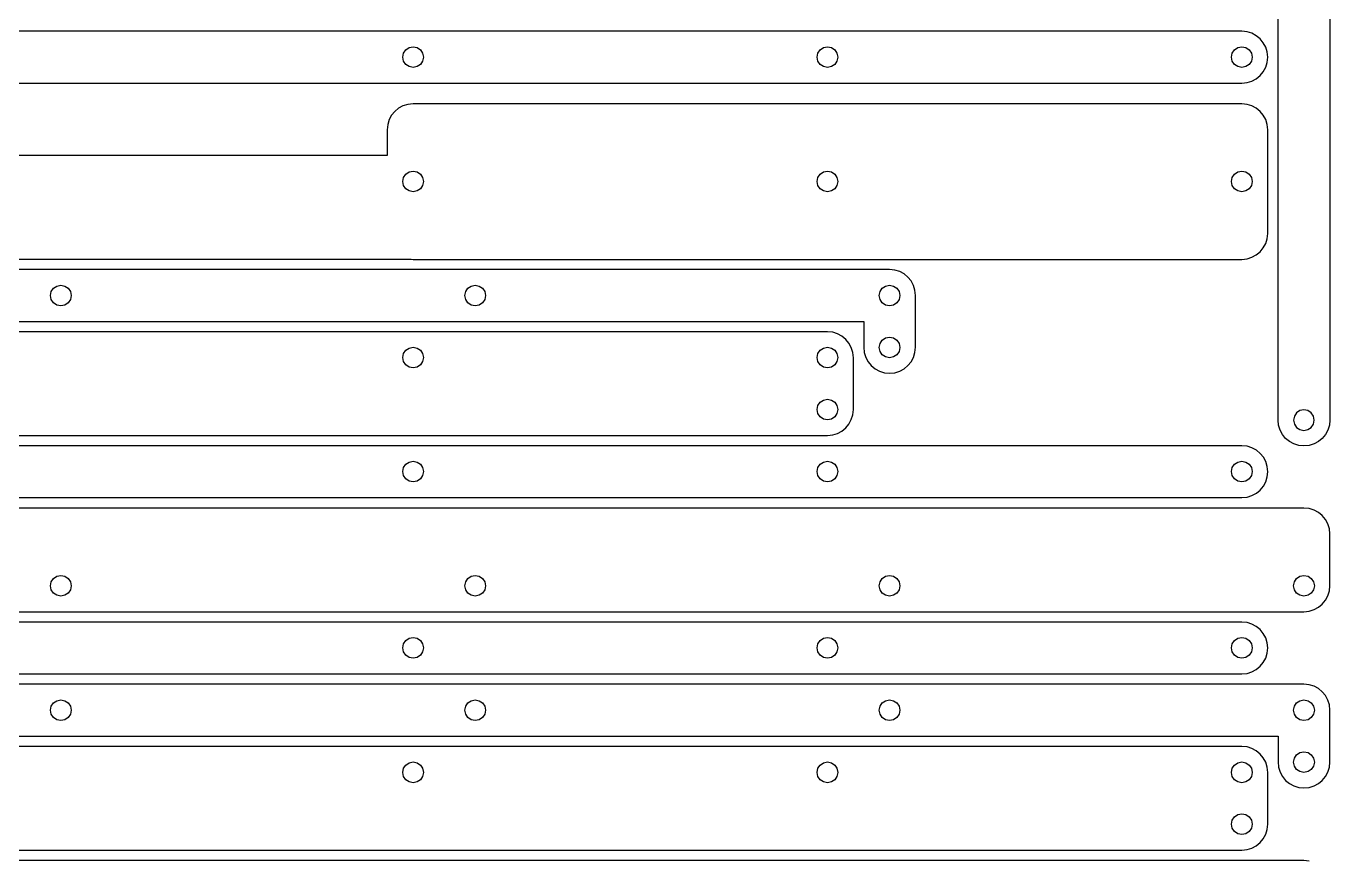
# Model space of a CAD drawing. Extents: x -2300 to 2026, y -6513 to 1502.
# Drawn here: x -1698.6 to -1446.8, y 1172.2 to 1333.2 of the extents above; entities that cross this region are included whole.
import ezdxf

# ---------------------------------------------------------------- set-up
doc = ezdxf.new("R2010")
doc.units = 0

msp = doc.modelspace()

# ---------------------------------------------------------------- linework, layer by layer
at = {"layer": 'Layer 1'}
for p, q in [((-1446.84047, 1497.23981), (-1446.85, 1257.24)), ((-1456.84994, 1257.24), (-1456.85, 1492.24)), ((-1463.85, 1332.23994), (-2183.85, 1332.24)), ((-1462.839913, 1332.138702), (-1463.85, 1332.23994)), ((-1461.900211, 1331.848194), (-1462.839913, 1332.138702)), ((-1461.050711, 1331.388225), (-1461.900211, 1331.848194)), ((-1625.263905, 1328.672047), (-1624.628245, 1329.100619)), ((-1624.628245, 1329.100619), (-1623.8498, 1329.25786)), ((-1623.8498, 1329.25786), (-1623.071036, 1329.100742)), ((-1623.8498, 1329.25786), (-1623.8498, 1329.25786)), ((-1623.071036, 1329.100742), (-1622.435119, 1328.67221)), ((-1545.263767, 1328.672047), (-1544.628268, 1329.100619)), ((-1544.628268, 1329.100619), (-1543.8498, 1329.25786)), ((-1543.8498, 1329.25786), (-1543.071159, 1329.100742)), ((-1543.8498, 1329.25786), (-1543.8498, 1329.25786)), ((-1543.071159, 1329.100742), (-1542.435307, 1328.67221)), ((-1465.263697, 1328.672047), (-1464.627972, 1329.100619)), ((-1464.627972, 1329.100619), (-1463.8494, 1329.25786)), ((-1463.8494, 1329.25786), (-1463.070759, 1329.100742)), ((-1463.8494, 1329.25786), (-1463.8494, 1329.25786)), ((-1463.070759, 1329.100742), (-1462.434908, 1328.67221)), ((-1460.31123, 1330.778603), (-1461.050711, 1331.388225)), ((-1459.701583, 1330.039135), (-1460.31123, 1330.778603)), ((-1459.241587, 1329.189632), (-1459.701583, 1330.039135)), ((-1458.951057, 1328.249901), (-1459.241587, 1329.189632)), ((-1625.84961, 1327.25783), (-1625.692464, 1328.036374)), ((-1625.692342, 1326.479478), (-1625.84961, 1327.25783)), ((-1625.692464, 1328.036374), (-1625.263905, 1328.672047)), ((-1622.435119, 1328.67221), (-1622.006424, 1328.036495)), ((-1621.84933, 1327.25783), (-1622.006578, 1326.479351)), ((-1622.006424, 1328.036495), (-1621.84933, 1327.25783)), ((-1545.84917, 1327.25783), (-1545.692124, 1328.036374)), ((-1545.691971, 1326.479478), (-1545.84917, 1327.25783)), ((-1545.692124, 1328.036374), (-1545.263767, 1328.672047)), ((-1542.435307, 1328.67221), (-1542.006639, 1328.036495)), ((-1541.84955, 1327.25783), (-1542.006764, 1326.479351)), ((-1542.006639, 1328.036495), (-1541.84955, 1327.25783)), ((-1465.84943, 1327.25783), (-1465.692281, 1328.036374)), ((-1465.692128, 1326.479478), (-1465.84943, 1327.25783)), ((-1465.692281, 1328.036374), (-1465.263697, 1328.672047)), ((-1462.434908, 1328.67221), (-1462.006239, 1328.036495)), ((-1461.84915, 1327.25783), (-1462.006364, 1326.479351)), ((-1462.006239, 1328.036495), (-1461.84915, 1327.25783)), ((-1458.84981, 1327.23975), (-1458.951057, 1328.249901)), ((-1458.951057, 1326.229618), (-1458.84981, 1327.23975)), ((-1625.263742, 1325.843808), (-1625.692342, 1326.479478)), ((-1624.628124, 1325.415196), (-1625.263742, 1325.843808)), ((-1623.8498, 1325.25802), (-1624.628124, 1325.415196)), ((-1623.071252, 1325.415072), (-1623.8498, 1325.25802)), ((-1622.435365, 1325.84364), (-1623.071252, 1325.415072)), ((-1622.006578, 1326.479351), (-1622.435365, 1325.84364)), ((-1545.263522, 1325.843808), (-1545.691971, 1326.479478)), ((-1544.628056, 1325.415196), (-1545.263522, 1325.843808)), ((-1543.8498, 1325.25802), (-1544.628056, 1325.415196)), ((-1543.071286, 1325.415072), (-1543.8498, 1325.25802)), ((-1542.435475, 1325.84364), (-1543.071286, 1325.415072)), ((-1542.006764, 1326.479351), (-1542.435475, 1325.84364)), ((-1465.263453, 1325.843808), (-1465.692128, 1326.479478)), ((-1464.627759, 1325.415196), (-1465.263453, 1325.843808)), ((-1463.8494, 1325.25802), (-1464.627759, 1325.415196)), ((-1463.070886, 1325.415072), (-1463.8494, 1325.25802)), ((-1462.435076, 1325.84364), (-1463.070886, 1325.415072)), ((-1462.006364, 1326.479351), (-1462.435076, 1325.84364)), ((-1460.31123, 1323.701118), (-1459.701583, 1324.440504)), ((-1459.701583, 1324.440504), (-1459.241587, 1325.289937)), ((-1459.241587, 1325.289937), (-1458.951057, 1326.229618)), ((-2183.85, 1322.24006), (-1463.85, 1322.24)), ((-1463.85, 1322.24), (-1462.839913, 1322.341219)), ((-1462.839913, 1322.341219), (-1461.900211, 1322.631677)), ((-1461.900211, 1322.631677), (-1461.050711, 1323.091576)), ((-1461.050711, 1323.091576), (-1460.31123, 1323.701118)), ((-1627.388962, 1316.778662), (-1627.998625, 1316.039195)), ((-1626.649455, 1317.388285), (-1627.388962, 1316.778662)), ((-1625.799916, 1317.848254), (-1626.649455, 1317.388285)), ((-1624.86016, 1318.138762), (-1625.799916, 1317.848254)), ((-1623.85, 1318.24), (-1624.86016, 1318.138762)), ((-1463.84953, 1318.24019), (-1623.85, 1318.24)), ((-1462.839408, 1318.138952), (-1463.84953, 1318.24019)), ((-1461.899751, 1317.848444), (-1462.839408, 1318.138952)), ((-1461.050354, 1317.388475), (-1461.899751, 1317.848444)), ((-1460.311007, 1316.778853), (-1461.050354, 1317.388475)), ((-1459.701506, 1316.039385), (-1460.311007, 1316.778853)), ((-1628.749163, 1314.249961), (-1628.85041, 1313.23981)), ((-1628.45863, 1315.189692), (-1628.749163, 1314.249961)), ((-1627.998625, 1316.039195), (-1628.45863, 1315.189692)), ((-1459.241643, 1315.189882), (-1459.701506, 1316.039385)), ((-1458.951209, 1314.250151), (-1459.241643, 1315.189882)), ((-1458.85, 1313.24), (-1458.951209, 1314.250151)), ((-1628.85041, 1313.23981), (-1628.85, 1308.27)), ((-1458.85047, 1293.24019), (-1458.85, 1313.24)), ((-1628.85, 1308.27), (-2183.85, 1308.27)), ((-1625.848737, 1303.274591), (-1625.691492, 1304.053123)), ((-1625.691492, 1304.053123), (-1625.262729, 1304.689051)), ((-1625.262729, 1304.689051), (-1624.627209, 1305.117402)), ((-1624.627209, 1305.117402), (-1623.848919, 1305.2744)), ((-1623.8498, 1305.2744), (-1623.071597, 1305.117402)), ((-1623.848919, 1305.2744), (-1623.8498, 1305.2744)), ((-1623.071597, 1305.117402), (-1622.43599, 1304.689051)), ((-1622.43599, 1304.689051), (-1622.007392, 1304.053119)), ((-1622.007392, 1304.053119), (-1621.849982, 1303.274591)), ((-1545.848067, 1303.276347), (-1545.691042, 1304.053478)), ((-1545.691042, 1304.053478), (-1545.263158, 1304.688177)), ((-1545.263158, 1304.688177), (-1544.627638, 1305.116638)), ((-1544.627638, 1305.116638), (-1543.849348, 1305.273746)), ((-1543.85, 1305.2744), (-1543.071468, 1305.117402)), ((-1543.849348, 1305.273746), (-1543.85, 1305.2744)), ((-1543.071468, 1305.117402), (-1542.43554, 1304.689051)), ((-1542.43554, 1304.689051), (-1542.006859, 1304.053119)), ((-1542.006859, 1304.053119), (-1541.849532, 1303.274591)), ((-1465.84963, 1303.27459), (-1465.692481, 1304.053007)), ((-1465.692481, 1304.053007), (-1465.263897, 1304.688615)), ((-1465.263897, 1304.688615), (-1464.628172, 1305.117163)), ((-1464.628172, 1305.117163), (-1463.8496, 1305.2744)), ((-1463.8496, 1305.2744), (-1463.070959, 1305.117285)), ((-1463.8496, 1305.2744), (-1463.8496, 1305.2744)), ((-1463.070959, 1305.117285), (-1462.435107, 1304.688777)), ((-1462.435107, 1304.688777), (-1462.006439, 1304.053128)), ((-1462.006439, 1304.053128), (-1461.84935, 1303.27459)), ((-1625.692041, 1302.49754), (-1625.848737, 1303.274591)), ((-1625.264487, 1301.862761), (-1625.692041, 1302.49754)), ((-1625.262289, 1301.860563), (-1625.264487, 1301.862761)), ((-1624.62715, 1301.432349), (-1625.262289, 1301.860563)), ((-1625.262289, 1301.860563), (-1625.262289, 1301.860563)), ((-1623.849579, 1301.274994), (-1624.62715, 1301.432349)), ((-1623.072225, 1301.431882), (-1623.849579, 1301.274994)), ((-1622.437309, 1301.859463), (-1623.072225, 1301.431882)), ((-1622.435111, 1301.861661), (-1622.437309, 1301.859463)), ((-1622.007035, 1302.496828), (-1622.435111, 1301.861661)), ((-1622.435111, 1301.861661), (-1622.435111, 1301.861661)), ((-1621.849982, 1303.274591), (-1622.007035, 1302.496828)), ((-1545.848067, 1303.274149), (-1545.848067, 1303.276347)), ((-1545.848067, 1303.271951), (-1545.848067, 1303.274149)), ((-1545.691234, 1302.496468), (-1545.848067, 1303.271951)), ((-1545.264697, 1301.862761), (-1545.691234, 1302.496468)), ((-1545.262499, 1301.860563), (-1545.264697, 1301.862761)), ((-1544.627332, 1301.432349), (-1545.262499, 1301.860563)), ((-1545.262499, 1301.860563), (-1545.262499, 1301.860563)), ((-1543.849569, 1301.274994), (-1544.627332, 1301.432349)), ((-1543.07238, 1301.431882), (-1543.849569, 1301.274994)), ((-1542.437299, 1301.859463), (-1543.07238, 1301.431882)), ((-1542.435101, 1301.861661), (-1542.437299, 1301.859463)), ((-1542.006805, 1302.496828), (-1542.435101, 1301.861661)), ((-1542.435101, 1301.861661), (-1542.435101, 1301.861661)), ((-1541.849532, 1303.274591), (-1542.006805, 1302.496828)), ((-1465.692327, 1302.496204), (-1465.84963, 1303.27459)), ((-1465.263652, 1301.860458), (-1465.692327, 1302.496204)), ((-1464.627959, 1301.431771), (-1465.263652, 1301.860458)), ((-1463.8496, 1301.27456), (-1464.627959, 1301.431771)), ((-1463.071086, 1301.431739), (-1463.8496, 1301.27456)), ((-1462.435275, 1301.860373), (-1463.071086, 1301.431739)), ((-1462.006564, 1302.496108), (-1462.435275, 1301.860373)), ((-1461.84935, 1303.27459), (-1462.006564, 1302.496108)), ((-1459.242113, 1291.290308), (-1458.951679, 1292.230039)), ((-1458.951679, 1292.230039), (-1458.85047, 1293.24019)), ((-1461.900221, 1288.631746), (-1461.050824, 1289.091715)), ((-1461.050824, 1289.091715), (-1460.311477, 1289.701338)), ((-1460.311477, 1289.701338), (-1459.701976, 1290.440805)), ((-1459.701976, 1290.440805), (-1459.242113, 1291.290308)), ((-2183.84981, 1288.26981), (-1624.19, 1288.27)), ((-1624.19, 1288.27), (-1623.844682, 1288.23527)), ((-1623.844682, 1288.23527), (-1463.85, 1288.24)), ((-1463.85, 1288.24), (-1462.839878, 1288.341238)), ((-1462.839878, 1288.341238), (-1461.900221, 1288.631746)), ((-1531.85019, 1286.26971), (-2171.85, 1286.27)), ((-1530.840103, 1286.168492), (-1531.85019, 1286.26971)), ((-1529.900401, 1285.878037), (-1530.840103, 1286.168492)), ((-1529.050901, 1285.418142), (-1529.900401, 1285.878037)), ((-1528.31142, 1284.808605), (-1529.050901, 1285.418142)), ((-1527.701773, 1284.069225), (-1528.31142, 1284.808605)), ((-1527.241777, 1283.219798), (-1527.701773, 1284.069225)), ((-1693.85067, 1281.25208), (-1693.693422, 1282.030571)), ((-1693.693422, 1282.030571), (-1693.264635, 1282.666294)), ((-1693.264635, 1282.666294), (-1692.628748, 1283.094879)), ((-1692.628748, 1283.094879), (-1691.8502, 1283.25196)), ((-1691.8502, 1283.25196), (-1691.071944, 1283.094721)), ((-1691.071944, 1283.094721), (-1690.436477, 1282.666097)), ((-1690.436477, 1282.666097), (-1690.008029, 1282.030435)), ((-1690.008029, 1282.030435), (-1689.85083, 1281.25208)), ((-1613.85087, 1281.25208), (-1613.693622, 1282.030571)), ((-1613.693622, 1282.030571), (-1613.264835, 1282.666294)), ((-1613.264835, 1282.666294), (-1612.628948, 1283.094879)), ((-1612.628948, 1283.094879), (-1611.8504, 1283.25196)), ((-1611.8504, 1283.25196), (-1611.072045, 1283.094721)), ((-1611.072045, 1283.094721), (-1610.436375, 1282.666097)), ((-1610.436375, 1282.666097), (-1610.007765, 1282.030435)), ((-1610.007765, 1282.030435), (-1609.85059, 1281.25208)), ((-1533.85047, 1281.25208), (-1533.693222, 1282.030571)), ((-1533.693222, 1282.030571), (-1533.264435, 1282.666294)), ((-1533.264435, 1282.666294), (-1532.628548, 1283.094879)), ((-1532.628548, 1283.094879), (-1531.85, 1283.25196)), ((-1531.85, 1283.25196), (-1531.071744, 1283.094721)), ((-1531.071744, 1283.094721), (-1530.436277, 1282.666097)), ((-1530.436277, 1282.666097), (-1530.007829, 1282.030435)), ((-1530.007829, 1282.030435), (-1529.85063, 1281.25208)), ((-1526.951247, 1282.280124), (-1527.241777, 1283.219798)), ((-1526.85, 1281.27), (-1526.951247, 1282.280124)), ((-1693.693576, 1280.473502), (-1693.85067, 1281.25208)), ((-1693.264881, 1279.837832), (-1693.693576, 1280.473502)), ((-1692.628964, 1279.409316), (-1693.264881, 1279.837832)), ((-1691.8502, 1279.2522), (-1692.628964, 1279.409316)), ((-1691.071824, 1279.409399), (-1691.8502, 1279.2522)), ((-1691.8502, 1279.2522), (-1691.8502, 1279.2522)), ((-1690.436315, 1279.837956), (-1691.071824, 1279.409399)), ((-1690.007907, 1280.473605), (-1690.436315, 1279.837956)), ((-1689.85083, 1281.25208), (-1690.007907, 1280.473605)), ((-1613.693653, 1280.473502), (-1613.85087, 1281.25208)), ((-1613.26492, 1279.837832), (-1613.693653, 1280.473502)), ((-1612.629044, 1279.409316), (-1613.26492, 1279.837832)), ((-1611.8504, 1279.2522), (-1612.629044, 1279.409316)), ((-1611.071862, 1279.409399), (-1611.8504, 1279.2522)), ((-1611.8504, 1279.2522), (-1611.8504, 1279.2522)), ((-1610.436213, 1279.837956), (-1611.071862, 1279.409399)), ((-1610.007705, 1280.473605), (-1610.436213, 1279.837956)), ((-1609.85059, 1281.25208), (-1610.007705, 1280.473605)), ((-1533.693346, 1280.473502), (-1533.85047, 1281.25208)), ((-1533.264602, 1279.837832), (-1533.693346, 1280.473502)), ((-1532.628675, 1279.409316), (-1533.264602, 1279.837832)), ((-1531.85, 1279.2522), (-1532.628675, 1279.409316)), ((-1531.071624, 1279.409399), (-1531.85, 1279.2522)), ((-1531.85, 1279.2522), (-1531.85, 1279.2522)), ((-1530.436115, 1279.837956), (-1531.071624, 1279.409399)), ((-1530.007707, 1280.473605), (-1530.436115, 1279.837956)), ((-1529.85063, 1281.25208), (-1530.007707, 1280.473605)), ((-1526.85025, 1271.26969), (-1526.85, 1281.27)), ((-2171.85, 1276.27005), (-1536.85, 1276.27)), ((-1536.85, 1276.27), (-1536.85, 1271.27)), ((-1543.84975, 1274.26971), (-2183.85, 1274.27)), ((-1542.839618, 1274.168493), (-1543.84975, 1274.26971)), ((-1541.899937, 1273.878039), (-1542.839618, 1274.168493)), ((-1541.050504, 1273.418147), (-1541.899937, 1273.878039)), ((-1624.627245, 1271.131078), (-1623.8488, 1271.28828)), ((-1623.8488, 1271.28828), (-1623.070105, 1271.131248)), ((-1623.8488, 1271.28828), (-1623.8488, 1271.28828)), ((-1544.627338, 1271.131078), (-1543.8488, 1271.28828)), ((-1543.8488, 1271.28828), (-1543.070156, 1271.131248)), ((-1543.8488, 1271.28828), (-1543.8488, 1271.28828)), ((-1540.311117, 1272.808612), (-1541.050504, 1273.418147)), ((-1539.701576, 1272.069233), (-1540.311117, 1272.808612)), ((-1539.241677, 1271.219807), (-1539.701576, 1272.069233)), ((-1538.951219, 1270.28013), (-1539.241677, 1271.219807)), ((-1536.85, 1271.27), (-1536.748772, 1270.259934)), ((-1533.84981, 1271.25158), (-1533.692664, 1272.030076)), ((-1533.692789, 1270.472974), (-1533.84981, 1271.25158)), ((-1533.692664, 1272.030076), (-1533.264105, 1272.665808)), ((-1533.264105, 1272.665808), (-1532.628445, 1273.0944)), ((-1532.628445, 1273.0944), (-1531.85, 1273.25148)), ((-1531.85, 1273.25148), (-1531.071676, 1273.094231)), ((-1531.071676, 1273.094231), (-1530.436058, 1272.665607)), ((-1530.436058, 1272.665607), (-1530.007458, 1272.029944)), ((-1530.007458, 1272.029944), (-1529.85019, 1271.25158)), ((-1529.85019, 1271.25158), (-1530.007335, 1270.473114)), ((-1526.951478, 1270.25961), (-1526.85025, 1271.26969)), ((-1625.84861, 1269.2884), (-1625.691465, 1270.066866)), ((-1625.691342, 1268.510035), (-1625.84861, 1269.2884)), ((-1625.691465, 1270.066866), (-1625.262905, 1270.702516)), ((-1625.262905, 1270.702516), (-1624.627245, 1271.131078)), ((-1623.070105, 1271.131248), (-1622.434339, 1270.702722)), ((-1622.434339, 1270.702722), (-1622.005795, 1270.067006)), ((-1621.84877, 1269.2884), (-1622.005919, 1268.509904)), ((-1622.005795, 1270.067006), (-1621.84877, 1269.2884)), ((-1545.84861, 1269.2884), (-1545.691495, 1270.066866)), ((-1545.691435, 1268.510035), (-1545.84861, 1269.2884)), ((-1545.691495, 1270.066866), (-1545.262987, 1270.702516)), ((-1545.262987, 1270.702516), (-1544.627338, 1271.131078)), ((-1543.070156, 1271.131248), (-1542.43428, 1270.702722)), ((-1542.43428, 1270.702722), (-1542.005547, 1270.067006)), ((-1541.84833, 1269.2884), (-1542.005578, 1268.509904)), ((-1542.005547, 1270.067006), (-1541.84833, 1269.2884)), ((-1538.85, 1269.27), (-1538.951219, 1270.28013)), ((-1538.85025, 1259.26969), (-1538.85, 1269.27)), ((-1536.748772, 1270.259934), (-1536.458292, 1269.32031)), ((-1536.458292, 1269.32031), (-1535.998366, 1268.470923)), ((-1533.264272, 1269.837258), (-1533.692789, 1270.472974)), ((-1532.628572, 1269.408732), (-1533.264272, 1269.837258)), ((-1531.85, 1269.2517), (-1532.628572, 1269.408732)), ((-1531.071555, 1269.408902), (-1531.85, 1269.2517)), ((-1531.85, 1269.2517), (-1531.85, 1269.2517)), ((-1530.435895, 1269.837464), (-1531.071555, 1269.408902)), ((-1530.007335, 1270.473114), (-1530.435895, 1269.837464)), ((-1527.701884, 1268.470538), (-1527.241958, 1269.319958)), ((-1527.241958, 1269.319958), (-1526.951478, 1270.25961)), ((-1625.262743, 1267.874374), (-1625.691342, 1268.510035)), ((-1624.627124, 1267.445756), (-1625.262743, 1267.874374)), ((-1623.8488, 1267.28852), (-1624.627124, 1267.445756)), ((-1623.070228, 1267.445588), (-1623.8488, 1267.28852)), ((-1622.434503, 1267.874175), (-1623.070228, 1267.445588)), ((-1622.005919, 1268.509904), (-1622.434503, 1267.874175)), ((-1545.262825, 1267.874374), (-1545.691435, 1268.510035)), ((-1544.627155, 1267.445756), (-1545.262825, 1267.874374)), ((-1543.8488, 1267.28852), (-1544.627155, 1267.445756)), ((-1543.070252, 1267.445588), (-1543.8488, 1267.28852)), ((-1542.434365, 1267.874175), (-1543.070252, 1267.445588)), ((-1542.005578, 1268.509904), (-1542.434365, 1267.874175)), ((-1535.998366, 1268.470923), (-1535.3888, 1267.731566)), ((-1535.3888, 1267.731566), (-1534.649399, 1267.122033)), ((-1534.649399, 1267.122033), (-1533.79997, 1266.662117)), ((-1533.79997, 1266.662117), (-1532.860319, 1266.371611)), ((-1532.860319, 1266.371611), (-1531.85025, 1266.27031)), ((-1531.85025, 1266.27031), (-1531.85, 1266.27)), ((-1531.85, 1266.27), (-1530.839931, 1266.371223)), ((-1530.839931, 1266.371223), (-1529.90028, 1266.661691)), ((-1529.90028, 1266.661691), (-1529.050851, 1267.121602)), ((-1529.050851, 1267.121602), (-1528.31145, 1267.731151)), ((-1528.31145, 1267.731151), (-1527.701884, 1268.470538)), ((-1544.627372, 1261.094978), (-1543.8488, 1261.25218)), ((-1543.8488, 1261.25218), (-1543.070159, 1261.095064)), ((-1543.8488, 1261.25218), (-1543.8488, 1261.25218)), ((-1545.84883, 1259.2523), (-1545.691681, 1260.030766)), ((-1545.691558, 1258.473945), (-1545.84883, 1259.2523)), ((-1545.691681, 1260.030766), (-1545.263097, 1260.666416)), ((-1545.263097, 1260.666416), (-1544.627372, 1261.094978)), ((-1543.070159, 1261.095064), (-1542.434308, 1260.666548)), ((-1542.434308, 1260.666548), (-1542.005639, 1260.030878)), ((-1541.84855, 1259.2523), (-1542.005764, 1258.473809)), ((-1542.005639, 1260.030878), (-1541.84855, 1259.2523)), ((-1538.951469, 1258.259567), (-1538.85025, 1259.26969)), ((-1453.272115, 1258.653404), (-1453.700663, 1258.017745)), ((-1452.636507, 1259.081965), (-1453.272115, 1258.653404)), ((-1451.85809, 1259.23911), (-1452.636507, 1259.081965)), ((-1451.079704, 1259.081842), (-1451.85809, 1259.23911)), ((-1450.443958, 1258.653242), (-1451.079704, 1259.081842)), ((-1450.015271, 1258.017624), (-1450.443958, 1258.653242)), ((-1545.262935, 1257.838283), (-1545.691558, 1258.473945)), ((-1544.627252, 1257.409659), (-1545.262935, 1257.838283)), ((-1543.8488, 1257.25242), (-1544.627252, 1257.409659)), ((-1543.070286, 1257.409501), (-1543.8488, 1257.25242)), ((-1542.434476, 1257.838086), (-1543.070286, 1257.409501)), ((-1542.005764, 1258.473809), (-1542.434476, 1257.838086)), ((-1540.311367, 1255.731095), (-1539.701826, 1256.470472)), ((-1539.701826, 1256.470472), (-1539.241927, 1257.319895)), ((-1539.241927, 1257.319895), (-1538.951469, 1258.259567)), ((-1456.748693, 1256.229849), (-1456.84994, 1257.24)), ((-1456.45816, 1255.290118), (-1456.748693, 1256.229849)), ((-1453.700663, 1258.017745), (-1453.8579, 1257.2393)), ((-1453.8579, 1257.2393), (-1453.700785, 1256.460625)), ((-1453.8579, 1257.2393), (-1453.8579, 1257.2393)), ((-1453.700785, 1256.460625), (-1453.272277, 1255.824697)), ((-1450.443872, 1255.824865), (-1450.015239, 1256.460752)), ((-1449.85806, 1257.2393), (-1450.015271, 1258.017624)), ((-1450.015239, 1256.460752), (-1449.85806, 1257.2393)), ((-1446.951209, 1256.229849), (-1447.241643, 1255.290118)), ((-1446.85, 1257.24), (-1446.951209, 1256.229849)), ((-2183.84981, 1254.27031), (-1543.85, 1254.27)), ((-1543.85, 1254.27), (-1542.839868, 1254.371217)), ((-1542.839868, 1254.371217), (-1541.900187, 1254.66167)), ((-1541.900187, 1254.66167), (-1541.050754, 1255.121562)), ((-1541.050754, 1255.121562), (-1540.311367, 1255.731095)), ((-1455.998155, 1254.440615), (-1456.45816, 1255.290118)), ((-1455.388492, 1253.701147), (-1455.998155, 1254.440615)), ((-1454.648985, 1253.091525), (-1455.388492, 1253.701147)), ((-1453.272277, 1255.824697), (-1452.636628, 1255.395954)), ((-1452.636628, 1255.395954), (-1451.85809, 1255.23883)), ((-1451.85809, 1255.23883), (-1451.079608, 1255.396078)), ((-1451.079608, 1255.396078), (-1450.443872, 1255.824865)), ((-1448.311007, 1253.701147), (-1449.050354, 1253.091525)), ((-1447.701506, 1254.440615), (-1448.311007, 1253.701147)), ((-1447.241643, 1255.290118), (-1447.701506, 1254.440615)), ((-1463.84, 1252.26994), (-2183.85, 1252.27)), ((-1462.829849, 1252.168702), (-1463.84, 1252.26994)), ((-1461.890118, 1251.878194), (-1462.829849, 1252.168702)), ((-1461.040615, 1251.418225), (-1461.890118, 1251.878194)), ((-1460.301147, 1250.808602), (-1461.040615, 1251.418225)), ((-1453.799446, 1252.631556), (-1454.648985, 1253.091525)), ((-1452.85969, 1252.341048), (-1453.799446, 1252.631556)), ((-1451.84953, 1252.23981), (-1452.85969, 1252.341048)), ((-1450.839408, 1252.341048), (-1451.84953, 1252.23981)), ((-1449.899751, 1252.631556), (-1450.839408, 1252.341048)), ((-1449.050354, 1253.091525), (-1449.899751, 1252.631556)), ((-1625.691781, 1248.066288), (-1625.263197, 1248.701947)), ((-1625.263197, 1248.701947), (-1624.627472, 1249.130506)), ((-1624.627472, 1249.130506), (-1623.8489, 1249.28765)), ((-1623.8489, 1249.28765), (-1623.070259, 1249.130535)), ((-1623.8489, 1249.28765), (-1623.8489, 1249.28765)), ((-1623.070259, 1249.130535), (-1622.434407, 1248.702027)), ((-1622.434407, 1248.702027), (-1622.005739, 1248.066378)), ((-1545.691393, 1248.066288), (-1545.262984, 1248.701947)), ((-1545.262984, 1248.701947), (-1544.627476, 1249.130506)), ((-1544.627476, 1249.130506), (-1543.8491, 1249.28765)), ((-1543.8491, 1249.28765), (-1543.070425, 1249.130535)), ((-1543.8491, 1249.28765), (-1543.8491, 1249.28765)), ((-1543.070425, 1249.130535), (-1542.434497, 1248.702027)), ((-1542.434497, 1248.702027), (-1542.005754, 1248.066378)), ((-1465.691364, 1248.066288), (-1465.262805, 1248.701947)), ((-1465.262805, 1248.701947), (-1464.627145, 1249.130506)), ((-1464.627145, 1249.130506), (-1463.8487, 1249.28765)), ((-1463.8487, 1249.28765), (-1463.070056, 1249.130535)), ((-1463.8487, 1249.28765), (-1463.8487, 1249.28765)), ((-1463.070056, 1249.130535), (-1462.43418, 1248.702027)), ((-1462.43418, 1248.702027), (-1462.005447, 1248.066378)), ((-1459.691525, 1250.069135), (-1460.301147, 1250.808602)), ((-1459.231556, 1249.219632), (-1459.691525, 1250.069135)), ((-1458.941048, 1248.279901), (-1459.231556, 1249.219632)), ((-1625.84893, 1247.28784), (-1625.691781, 1248.066288)), ((-1625.691628, 1246.509488), (-1625.84893, 1247.28784)), ((-1625.262952, 1245.873818), (-1625.691628, 1246.509488)), ((-1622.005864, 1246.509361), (-1622.434575, 1245.87365)), ((-1621.84865, 1247.28784), (-1622.005864, 1246.509361)), ((-1622.005739, 1248.066378), (-1621.84865, 1247.28784)), ((-1545.84847, 1247.28784), (-1545.691393, 1248.066288)), ((-1545.691271, 1246.509488), (-1545.84847, 1247.28784)), ((-1545.262822, 1245.873818), (-1545.691271, 1246.509488)), ((-1542.005878, 1246.509361), (-1542.434665, 1245.87365)), ((-1541.84863, 1247.28784), (-1542.005878, 1246.509361)), ((-1542.005754, 1248.066378), (-1541.84863, 1247.28784)), ((-1465.84851, 1247.28784), (-1465.691364, 1248.066288)), ((-1465.691335, 1246.509488), (-1465.84851, 1247.28784)), ((-1465.262725, 1245.873818), (-1465.691335, 1246.509488)), ((-1462.005478, 1246.509361), (-1462.434265, 1245.87365)), ((-1461.84823, 1247.28784), (-1462.005478, 1246.509361)), ((-1462.005447, 1248.066378), (-1461.84823, 1247.28784)), ((-1459.231556, 1245.319937), (-1458.941048, 1246.259618)), ((-1458.83981, 1247.26975), (-1458.941048, 1248.279901)), ((-1458.941048, 1246.259618), (-1458.83981, 1247.26975)), ((-1624.627259, 1245.445206), (-1625.262952, 1245.873818)), ((-1623.8489, 1245.28803), (-1624.627259, 1245.445206)), ((-1623.070386, 1245.445082), (-1623.8489, 1245.28803)), ((-1622.434575, 1245.87365), (-1623.070386, 1245.445082)), ((-1544.627356, 1245.445206), (-1545.262822, 1245.873818)), ((-1543.8491, 1245.28803), (-1544.627356, 1245.445206)), ((-1543.070552, 1245.445082), (-1543.8491, 1245.28803)), ((-1542.434665, 1245.87365), (-1543.070552, 1245.445082)), ((-1464.627055, 1245.445206), (-1465.262725, 1245.873818)), ((-1463.8487, 1245.28803), (-1464.627055, 1245.445206)), ((-1463.070152, 1245.445082), (-1463.8487, 1245.28803)), ((-1462.434265, 1245.87365), (-1463.070152, 1245.445082)), ((-1461.040615, 1243.121576), (-1460.301147, 1243.731117)), ((-1460.301147, 1243.731117), (-1459.691525, 1244.470504)), ((-1459.691525, 1244.470504), (-1459.231556, 1245.319937)), ((-2183.85, 1242.27006), (-1463.84, 1242.27)), ((-1463.84, 1242.27), (-1462.829849, 1242.371219)), ((-1462.829849, 1242.371219), (-1461.890118, 1242.661677)), ((-1461.890118, 1242.661677), (-1461.040615, 1243.121576)), ((-1451.85041, 1240.27019), (-2171.85, 1240.27)), ((-1450.84025, 1240.168952), (-1451.85041, 1240.27019)), ((-1449.900494, 1239.878444), (-1450.84025, 1240.168952)), ((-1449.050955, 1239.418475), (-1449.900494, 1239.878444)), ((-1448.311447, 1238.808852), (-1449.050955, 1239.418475)), ((-1447.701785, 1238.069385), (-1448.311447, 1238.808852)), ((-1447.24178, 1237.219882), (-1447.701785, 1238.069385)), ((-1446.951247, 1236.280151), (-1447.24178, 1237.219882)), ((-1446.85, 1235.27), (-1446.951247, 1236.280151)), ((-1446.84959, 1225.27019), (-1446.85, 1235.27)), ((-1693.84895, 1225.26987), (-1693.691907, 1226.048414)), ((-1693.691907, 1226.048414), (-1693.263574, 1226.684088)), ((-1693.263574, 1226.684088), (-1692.628141, 1227.112659)), ((-1692.628141, 1227.112659), (-1691.8498, 1227.2699)), ((-1691.8498, 1227.2699), (-1691.071036, 1227.112782)), ((-1691.8498, 1227.2699), (-1691.8498, 1227.2699)), ((-1691.071036, 1227.112782), (-1690.435119, 1226.68425)), ((-1690.435119, 1226.68425), (-1690.006424, 1226.048535)), ((-1690.006424, 1226.048535), (-1689.84933, 1225.26987)), ((-1613.84921, 1225.26987), (-1613.692065, 1226.048414)), ((-1613.692065, 1226.048414), (-1613.263505, 1226.684088)), ((-1613.263505, 1226.684088), (-1612.627845, 1227.112659)), ((-1612.627845, 1227.112659), (-1611.8494, 1227.2699)), ((-1611.8494, 1227.2699), (-1611.070725, 1227.112782)), ((-1611.8494, 1227.2699), (-1611.8494, 1227.2699)), ((-1611.070725, 1227.112782), (-1610.434798, 1226.68425)), ((-1610.434798, 1226.68425), (-1610.006054, 1226.048535)), ((-1610.006054, 1226.048535), (-1609.84893, 1225.26987)), ((-1533.84877, 1225.26987), (-1533.691724, 1226.048414)), ((-1533.691724, 1226.048414), (-1533.263367, 1226.684088)), ((-1533.263367, 1226.684088), (-1532.627868, 1227.112659)), ((-1532.627868, 1227.112659), (-1531.8494, 1227.2699)), ((-1531.8494, 1227.2699), (-1531.070759, 1227.112782)), ((-1531.8494, 1227.2699), (-1531.8494, 1227.2699)), ((-1531.070759, 1227.112782), (-1530.434908, 1226.68425)), ((-1530.434908, 1226.68425), (-1530.006239, 1226.048535)), ((-1530.006239, 1226.048535), (-1529.84915, 1225.26987)), ((-1453.84901, 1225.26987), (-1453.691865, 1226.048414)), ((-1453.691865, 1226.048414), (-1453.263305, 1226.684088)), ((-1453.263305, 1226.684088), (-1452.627645, 1227.112659)), ((-1452.627645, 1227.112659), (-1451.8492, 1227.2699)), ((-1451.8492, 1227.2699), (-1451.070436, 1227.112782)), ((-1451.8492, 1227.2699), (-1451.8492, 1227.2699)), ((-1451.070436, 1227.112782), (-1450.434519, 1226.68425)), ((-1450.434519, 1226.68425), (-1450.005824, 1226.048535)), ((-1450.005824, 1226.048535), (-1449.84873, 1225.26987)), ((-1693.691878, 1224.491518), (-1693.84895, 1225.26987)), ((-1693.263495, 1223.855848), (-1693.691878, 1224.491518)), ((-1692.628052, 1223.427236), (-1693.263495, 1223.855848)), ((-1691.8498, 1223.27006), (-1692.628052, 1223.427236)), ((-1691.071159, 1223.427112), (-1691.8498, 1223.27006)), ((-1690.435283, 1223.85568), (-1691.071159, 1223.427112)), ((-1690.006548, 1224.491391), (-1690.435283, 1223.85568)), ((-1689.84933, 1225.26987), (-1690.006548, 1224.491391)), ((-1613.691942, 1224.491518), (-1613.84921, 1225.26987)), ((-1613.263342, 1223.855848), (-1613.691942, 1224.491518)), ((-1612.627724, 1223.427236), (-1613.263342, 1223.855848)), ((-1611.8494, 1223.27006), (-1612.627724, 1223.427236)), ((-1611.070852, 1223.427112), (-1611.8494, 1223.27006)), ((-1610.434965, 1223.85568), (-1611.070852, 1223.427112)), ((-1610.006178, 1224.491391), (-1610.434965, 1223.85568)), ((-1609.84893, 1225.26987), (-1610.006178, 1224.491391)), ((-1533.691571, 1224.491518), (-1533.84877, 1225.26987)), ((-1533.263123, 1223.855848), (-1533.691571, 1224.491518)), ((-1532.627656, 1223.427236), (-1533.263123, 1223.855848)), ((-1531.8494, 1223.27006), (-1532.627656, 1223.427236)), ((-1531.070886, 1223.427112), (-1531.8494, 1223.27006)), ((-1530.435076, 1223.85568), (-1531.070886, 1223.427112)), ((-1530.006364, 1224.491391), (-1530.435076, 1223.85568)), ((-1529.84915, 1225.26987), (-1530.006364, 1224.491391)), ((-1453.691711, 1224.491518), (-1453.84901, 1225.26987)), ((-1453.26306, 1223.855848), (-1453.691711, 1224.491518)), ((-1452.627432, 1223.427236), (-1453.26306, 1223.855848)), ((-1451.8492, 1223.27006), (-1452.627432, 1223.427236)), ((-1451.070559, 1223.427112), (-1451.8492, 1223.27006)), ((-1450.434683, 1223.85568), (-1451.070559, 1223.427112)), ((-1450.005948, 1224.491391), (-1450.434683, 1223.85568)), ((-1449.84873, 1225.26987), (-1450.005948, 1224.491391)), ((-1447.24137, 1223.320308), (-1446.950837, 1224.260039)), ((-1446.950837, 1224.260039), (-1446.84959, 1225.27019)), ((-1449.900084, 1220.661746), (-1449.050545, 1221.121715)), ((-1449.050545, 1221.121715), (-1448.311037, 1221.731337)), ((-1448.311037, 1221.731337), (-1447.701375, 1222.470805)), ((-1447.701375, 1222.470805), (-1447.24137, 1223.320308)), ((-2171.85025, 1220.26981), (-1451.85, 1220.27)), ((-1451.85, 1220.27), (-1450.83984, 1220.371238)), ((-1450.83984, 1220.371238), (-1449.900084, 1220.661746)), ((-1463.85, 1218.26994), (-2178.85, 1218.27)), ((-1462.83984, 1218.168702), (-1463.85, 1218.26994)), ((-1461.900084, 1217.878194), (-1462.83984, 1218.168702)), ((-1461.050545, 1217.418225), (-1461.900084, 1217.878194)), ((-1460.311037, 1216.808602), (-1461.050545, 1217.418225)), ((-1459.701375, 1216.069135), (-1460.311037, 1216.808602)), ((-1459.24137, 1215.219632), (-1459.701375, 1216.069135)), ((-1625.84921, 1213.28787), (-1625.692065, 1214.066414)), ((-1625.692065, 1214.066414), (-1625.263505, 1214.702088)), ((-1625.263505, 1214.702088), (-1624.627845, 1215.130659)), ((-1624.627845, 1215.130659), (-1623.8494, 1215.2879)), ((-1623.8494, 1215.2879), (-1623.070725, 1215.130782)), ((-1623.8494, 1215.2879), (-1623.8494, 1215.2879)), ((-1623.070725, 1215.130782), (-1622.434798, 1214.70225)), ((-1622.434798, 1214.70225), (-1622.006054, 1214.066535)), ((-1622.006054, 1214.066535), (-1621.84893, 1213.28787)), ((-1545.84877, 1213.28787), (-1545.691724, 1214.066414)), ((-1545.691724, 1214.066414), (-1545.263367, 1214.702088)), ((-1545.263367, 1214.702088), (-1544.627868, 1215.130659)), ((-1544.627868, 1215.130659), (-1543.8494, 1215.2879)), ((-1543.8494, 1215.2879), (-1543.070759, 1215.130782)), ((-1543.8494, 1215.2879), (-1543.8494, 1215.2879)), ((-1543.070759, 1215.130782), (-1542.434908, 1214.70225)), ((-1542.434908, 1214.70225), (-1542.006239, 1214.066535)), ((-1542.006239, 1214.066535), (-1541.84915, 1213.28787)), ((-1465.84901, 1213.28787), (-1465.691865, 1214.066414)), ((-1465.691865, 1214.066414), (-1465.263305, 1214.702088)), ((-1465.263305, 1214.702088), (-1464.627645, 1215.130659)), ((-1464.627645, 1215.130659), (-1463.8492, 1215.2879)), ((-1463.8492, 1215.2879), (-1463.070436, 1215.130782)), ((-1463.8492, 1215.2879), (-1463.8492, 1215.2879)), ((-1463.070436, 1215.130782), (-1462.434519, 1214.70225)), ((-1462.434519, 1214.70225), (-1462.005824, 1214.066535)), ((-1462.005824, 1214.066535), (-1461.84873, 1213.28787)), ((-1458.950837, 1214.279901), (-1459.24137, 1215.219632)), ((-1458.84959, 1213.26975), (-1458.950837, 1214.279901)), ((-1625.691942, 1212.509518), (-1625.84921, 1213.28787)), ((-1625.263342, 1211.873848), (-1625.691942, 1212.509518)), ((-1624.627724, 1211.445236), (-1625.263342, 1211.873848)), ((-1623.8494, 1211.28806), (-1624.627724, 1211.445236)), ((-1623.070852, 1211.445112), (-1623.8494, 1211.28806)), ((-1622.434965, 1211.87368), (-1623.070852, 1211.445112)), ((-1622.006178, 1212.509391), (-1622.434965, 1211.87368)), ((-1621.84893, 1213.28787), (-1622.006178, 1212.509391)), ((-1545.691571, 1212.509518), (-1545.84877, 1213.28787)), ((-1545.263123, 1211.873848), (-1545.691571, 1212.509518)), ((-1544.627656, 1211.445236), (-1545.263123, 1211.873848)), ((-1543.8494, 1211.28806), (-1544.627656, 1211.445236)), ((-1543.070886, 1211.445112), (-1543.8494, 1211.28806)), ((-1542.435076, 1211.87368), (-1543.070886, 1211.445112)), ((-1542.006364, 1212.509391), (-1542.435076, 1211.87368)), ((-1541.84915, 1213.28787), (-1542.006364, 1212.509391)), ((-1465.691711, 1212.509518), (-1465.84901, 1213.28787)), ((-1465.26306, 1211.873848), (-1465.691711, 1212.509518)), ((-1464.627432, 1211.445236), (-1465.26306, 1211.873848)), ((-1463.8492, 1211.28806), (-1464.627432, 1211.445236)), ((-1463.070559, 1211.445112), (-1463.8492, 1211.28806)), ((-1462.434683, 1211.87368), (-1463.070559, 1211.445112)), ((-1462.005948, 1212.509391), (-1462.434683, 1211.87368)), ((-1461.84873, 1213.28787), (-1462.005948, 1212.509391)), ((-1459.701375, 1210.470504), (-1459.24137, 1211.319937)), ((-1459.24137, 1211.319937), (-1458.950837, 1212.259618)), ((-1458.950837, 1212.259618), (-1458.84959, 1213.26975)), ((-1463.85, 1208.27), (-1462.83984, 1208.371219)), ((-1462.83984, 1208.371219), (-1461.900084, 1208.661677)), ((-1461.900084, 1208.661677), (-1461.050545, 1209.121576)), ((-1461.050545, 1209.121576), (-1460.311037, 1209.731117)), ((-1460.311037, 1209.731117), (-1459.701375, 1210.470504)), ((-2183.85025, 1208.27025), (-1463.85, 1208.27)), ((-1451.84975, 1206.26975), (-2171.85, 1206.27)), ((-1450.839618, 1206.168531), (-1451.84975, 1206.26975)), ((-1449.899937, 1205.878073), (-1450.839618, 1206.168531)), ((-1449.050504, 1205.418174), (-1449.899937, 1205.878073)), ((-1692.628641, 1203.094888), (-1691.85, 1203.25194)), ((-1691.85, 1203.25194), (-1691.071676, 1203.094764)), ((-1612.628645, 1203.094888), (-1611.8502, 1203.25194)), ((-1611.8502, 1203.25194), (-1611.071876, 1203.094764)), ((-1532.628348, 1203.094888), (-1531.8498, 1203.25194)), ((-1531.8498, 1203.25194), (-1531.071476, 1203.094764)), ((-1452.628514, 1203.094888), (-1451.85, 1203.25194)), ((-1451.85, 1203.25194), (-1451.071641, 1203.094764)), ((-1448.311117, 1204.808632), (-1449.050504, 1205.418174)), ((-1447.701576, 1204.069246), (-1448.311117, 1204.808632)), ((-1447.241677, 1203.219813), (-1447.701576, 1204.069246)), ((-1693.85047, 1201.25213), (-1693.693252, 1202.030609)), ((-1693.693376, 1200.473465), (-1693.85047, 1201.25213)), ((-1693.693252, 1202.030609), (-1693.264517, 1202.66632)), ((-1693.264517, 1202.66632), (-1692.628641, 1203.094888)), ((-1691.071676, 1203.094764), (-1690.436058, 1202.666152)), ((-1690.436058, 1202.666152), (-1690.007458, 1202.030482)), ((-1690.007458, 1202.030482), (-1689.85019, 1201.25213)), ((-1689.85019, 1201.25213), (-1690.007335, 1200.473586)), ((-1613.85001, 1201.25213), (-1613.692864, 1202.030609)), ((-1613.692989, 1200.473465), (-1613.85001, 1201.25213)), ((-1613.692864, 1202.030609), (-1613.264304, 1202.66632)), ((-1613.264304, 1202.66632), (-1612.628645, 1203.094888)), ((-1611.071876, 1203.094764), (-1610.436258, 1202.666152)), ((-1610.436258, 1202.666152), (-1610.007658, 1202.030482)), ((-1610.007658, 1202.030482), (-1609.85039, 1201.25213)), ((-1609.85039, 1201.25213), (-1610.007535, 1200.473586)), ((-1533.85027, 1201.25213), (-1533.693022, 1202.030609)), ((-1533.693146, 1200.473465), (-1533.85027, 1201.25213)), ((-1533.693022, 1202.030609), (-1533.264235, 1202.66632)), ((-1533.264235, 1202.66632), (-1532.628348, 1203.094888)), ((-1531.071476, 1203.094764), (-1530.435858, 1202.666152)), ((-1530.435858, 1202.666152), (-1530.007258, 1202.030482)), ((-1530.007258, 1202.030482), (-1529.84999, 1201.25213)), ((-1529.84999, 1201.25213), (-1530.007136, 1200.473586)), ((-1453.85025, 1201.25213), (-1453.693036, 1202.030609)), ((-1453.693161, 1200.473465), (-1453.85025, 1201.25213)), ((-1453.693036, 1202.030609), (-1453.264324, 1202.66632)), ((-1453.264324, 1202.66632), (-1452.628514, 1203.094888)), ((-1451.071641, 1203.094764), (-1450.435947, 1202.666152)), ((-1450.435947, 1202.666152), (-1450.007272, 1202.030482)), ((-1450.007272, 1202.030482), (-1449.84997, 1201.25213)), ((-1449.84997, 1201.25213), (-1450.007119, 1200.473586)), ((-1446.951219, 1202.280132), (-1447.241677, 1203.219813)), ((-1446.85, 1201.27), (-1446.951219, 1202.280132)), ((-1446.85025, 1191.26975), (-1446.85, 1201.27)), ((-1693.264681, 1199.83775), (-1693.693376, 1200.473465)), ((-1692.628764, 1199.409218), (-1693.264681, 1199.83775)), ((-1691.85, 1199.2521), (-1692.628764, 1199.409218)), ((-1691.071555, 1199.409341), (-1691.85, 1199.2521)), ((-1691.85, 1199.2521), (-1691.85, 1199.2521)), ((-1690.435895, 1199.837912), (-1691.071555, 1199.409341)), ((-1690.007335, 1200.473586), (-1690.435895, 1199.837912)), ((-1613.264472, 1199.83775), (-1613.692989, 1200.473465)), ((-1612.628772, 1199.409218), (-1613.264472, 1199.83775)), ((-1611.8502, 1199.2521), (-1612.628772, 1199.409218)), ((-1611.071755, 1199.409341), (-1611.8502, 1199.2521)), ((-1611.8502, 1199.2521), (-1611.8502, 1199.2521)), ((-1610.436095, 1199.837912), (-1611.071755, 1199.409341)), ((-1610.007535, 1200.473586), (-1610.436095, 1199.837912)), ((-1533.264402, 1199.83775), (-1533.693146, 1200.473465)), ((-1532.628475, 1199.409218), (-1533.264402, 1199.83775)), ((-1531.8498, 1199.2521), (-1532.628475, 1199.409218)), ((-1531.071355, 1199.409341), (-1531.8498, 1199.2521)), ((-1531.8498, 1199.2521), (-1531.8498, 1199.2521)), ((-1530.435695, 1199.837912), (-1531.071355, 1199.409341)), ((-1530.007136, 1200.473586), (-1530.435695, 1199.837912)), ((-1453.264492, 1199.83775), (-1453.693161, 1200.473465)), ((-1452.628641, 1199.409218), (-1453.264492, 1199.83775)), ((-1451.85, 1199.2521), (-1452.628641, 1199.409218)), ((-1451.071428, 1199.409341), (-1451.85, 1199.2521)), ((-1451.85, 1199.2521), (-1451.85, 1199.2521)), ((-1450.435703, 1199.837912), (-1451.071428, 1199.409341)), ((-1450.007119, 1200.473586), (-1450.435703, 1199.837912)), ((-2171.85, 1196.27006), (-1456.85, 1196.27)), ((-1456.85, 1196.27), (-1456.85, 1191.27)), ((-1463.84975, 1194.27019), (-2183.85, 1194.27)), ((-1462.839618, 1194.168952), (-1463.84975, 1194.27019)), ((-1461.899937, 1193.878444), (-1462.839618, 1194.168952)), ((-1461.050504, 1193.418475), (-1461.899937, 1193.878444)), ((-1460.311117, 1192.808852), (-1461.050504, 1193.418475)), ((-1452.628445, 1193.094485), (-1451.85, 1193.25154)), ((-1451.85, 1193.25154), (-1451.071641, 1193.09436)), ((-1625.692864, 1190.048609), (-1625.264304, 1190.68432)), ((-1625.264304, 1190.68432), (-1624.628645, 1191.112888)), ((-1624.628645, 1191.112888), (-1623.8502, 1191.26994)), ((-1623.8502, 1191.26994), (-1623.071876, 1191.112764)), ((-1623.071876, 1191.112764), (-1622.436258, 1190.684152)), ((-1622.436258, 1190.684152), (-1622.007658, 1190.048482)), ((-1545.693022, 1190.048609), (-1545.264235, 1190.68432)), ((-1545.264235, 1190.68432), (-1544.628348, 1191.112888)), ((-1544.628348, 1191.112888), (-1543.8498, 1191.26994)), ((-1543.8498, 1191.26994), (-1543.071476, 1191.112764)), ((-1543.071476, 1191.112764), (-1542.435858, 1190.684152)), ((-1542.435858, 1190.684152), (-1542.007258, 1190.048482)), ((-1465.693036, 1190.048609), (-1465.264324, 1190.68432)), ((-1465.264324, 1190.68432), (-1464.628514, 1191.112888)), ((-1464.628514, 1191.112888), (-1463.85, 1191.26994)), ((-1463.85, 1191.26994), (-1463.071641, 1191.112764)), ((-1463.071641, 1191.112764), (-1462.435947, 1190.684152)), ((-1462.435947, 1190.684152), (-1462.007272, 1190.048482)), ((-1459.701576, 1192.069385), (-1460.311117, 1192.808852)), ((-1459.241677, 1191.219882), (-1459.701576, 1192.069385)), ((-1458.951219, 1190.280151), (-1459.241677, 1191.219882)), ((-1456.85, 1191.27), (-1456.748772, 1190.25994)), ((-1453.84981, 1191.25151), (-1453.692664, 1192.030116)), ((-1453.692789, 1190.472972), (-1453.84981, 1191.25151)), ((-1453.692664, 1192.030116), (-1453.264105, 1192.665893)), ((-1453.264105, 1192.665893), (-1452.628445, 1193.094485)), ((-1451.071641, 1193.09436), (-1450.435947, 1192.665724)), ((-1450.435947, 1192.665724), (-1450.007272, 1192.029989)), ((-1450.007272, 1192.029989), (-1449.84997, 1191.25151)), ((-1449.84997, 1191.25151), (-1450.007119, 1190.473093)), ((-1446.951415, 1190.259681), (-1446.85025, 1191.26975)), ((-1625.85001, 1189.27013), (-1625.692864, 1190.048609)), ((-1625.692989, 1188.491465), (-1625.85001, 1189.27013)), ((-1625.264472, 1187.85575), (-1625.692989, 1188.491465)), ((-1622.007535, 1188.491586), (-1622.436095, 1187.855912)), ((-1622.007658, 1190.048482), (-1621.85039, 1189.27013)), ((-1621.85039, 1189.27013), (-1622.007535, 1188.491586)), ((-1545.85027, 1189.27013), (-1545.693022, 1190.048609)), ((-1545.693146, 1188.491465), (-1545.85027, 1189.27013)), ((-1545.264402, 1187.85575), (-1545.693146, 1188.491465)), ((-1542.007136, 1188.491586), (-1542.435695, 1187.855912)), ((-1542.007258, 1190.048482), (-1541.84999, 1189.27013)), ((-1541.84999, 1189.27013), (-1542.007136, 1188.491586)), ((-1465.85025, 1189.27013), (-1465.693036, 1190.048609)), ((-1465.693161, 1188.491465), (-1465.85025, 1189.27013)), ((-1465.264492, 1187.85575), (-1465.693161, 1188.491465)), ((-1462.007119, 1188.491586), (-1462.435703, 1187.855912)), ((-1462.007272, 1190.048482), (-1461.84997, 1189.27013)), ((-1461.84997, 1189.27013), (-1462.007119, 1188.491586)), ((-1458.85, 1189.27), (-1458.951219, 1190.280151)), ((-1458.85025, 1179.27019), (-1458.85, 1189.27)), ((-1456.748772, 1190.25994), (-1456.458292, 1189.320311)), ((-1456.458292, 1189.320311), (-1455.998366, 1188.470909)), ((-1455.998366, 1188.470909), (-1455.3888, 1187.731532)), ((-1453.264272, 1189.837323), (-1453.692789, 1190.472972)), ((-1452.628572, 1189.408815), (-1453.264272, 1189.837323)), ((-1451.85, 1189.2517), (-1452.628572, 1189.408815)), ((-1451.071428, 1189.408937), (-1451.85, 1189.2517)), ((-1451.85, 1189.2517), (-1451.85, 1189.2517)), ((-1450.435703, 1189.837485), (-1451.071428, 1189.408937)), ((-1450.007119, 1190.473093), (-1450.435703, 1189.837485)), ((-1448.311367, 1187.7312), (-1447.701787, 1188.470601)), ((-1447.701787, 1188.470601), (-1447.241865, 1189.32003)), ((-1447.241865, 1189.32003), (-1446.951415, 1190.259681)), ((-1624.628772, 1187.427218), (-1625.264472, 1187.85575)), ((-1623.8502, 1187.2701), (-1624.628772, 1187.427218)), ((-1623.071755, 1187.427341), (-1623.8502, 1187.2701)), ((-1623.8502, 1187.2701), (-1623.8502, 1187.2701)), ((-1622.436095, 1187.855912), (-1623.071755, 1187.427341)), ((-1544.628475, 1187.427218), (-1545.264402, 1187.85575)), ((-1543.8498, 1187.2701), (-1544.628475, 1187.427218)), ((-1543.071355, 1187.427341), (-1543.8498, 1187.2701)), ((-1543.8498, 1187.2701), (-1543.8498, 1187.2701)), ((-1542.435695, 1187.855912), (-1543.071355, 1187.427341)), ((-1464.628641, 1187.427218), (-1465.264492, 1187.85575)), ((-1463.85, 1187.2701), (-1464.628641, 1187.427218)), ((-1463.071428, 1187.427341), (-1463.85, 1187.2701)), ((-1463.85, 1187.2701), (-1463.85, 1187.2701)), ((-1462.435703, 1187.855912), (-1463.071428, 1187.427341)), ((-1455.3888, 1187.731532), (-1454.649399, 1187.12198)), ((-1454.649399, 1187.12198), (-1453.79997, 1186.662051)), ((-1453.79997, 1186.662051), (-1452.860319, 1186.371541)), ((-1452.860319, 1186.371541), (-1451.85025, 1186.27025)), ((-1451.85025, 1186.27025), (-1451.85, 1186.27)), ((-1451.85, 1186.27), (-1450.839922, 1186.371228)), ((-1450.839922, 1186.371228), (-1449.900249, 1186.661708)), ((-1449.900249, 1186.661708), (-1449.050793, 1187.121634)), ((-1449.050793, 1187.121634), (-1448.311367, 1187.7312)), ((-1465.692464, 1180.048116), (-1465.263904, 1180.683893)), ((-1465.263904, 1180.683893), (-1464.628245, 1181.112485)), ((-1464.628245, 1181.112485), (-1463.8498, 1181.26954)), ((-1463.8498, 1181.26954), (-1463.071441, 1181.11236)), ((-1463.071441, 1181.11236), (-1462.435747, 1180.683724)), ((-1462.435747, 1180.683724), (-1462.007072, 1180.047989)), ((-1465.84961, 1179.26951), (-1465.692464, 1180.048116)), ((-1465.692589, 1178.490972), (-1465.84961, 1179.26951)), ((-1465.264072, 1177.855323), (-1465.692589, 1178.490972)), ((-1462.006919, 1178.491093), (-1462.435503, 1177.855485)), ((-1462.007072, 1180.047989), (-1461.84977, 1179.26951)), ((-1461.84977, 1179.26951), (-1462.006919, 1178.491093)), ((-1459.241927, 1177.320308), (-1458.951469, 1178.260039)), ((-1458.951469, 1178.260039), (-1458.85025, 1179.27019)), ((-1464.628372, 1177.426815), (-1465.264072, 1177.855323)), ((-1463.8498, 1177.2697), (-1464.628372, 1177.426815)), ((-1463.071228, 1177.426937), (-1463.8498, 1177.2697)), ((-1463.8498, 1177.2697), (-1463.8498, 1177.2697)), ((-1462.435503, 1177.855485), (-1463.071228, 1177.426937)), ((-1461.050754, 1175.121715), (-1460.311367, 1175.731337)), ((-1460.311367, 1175.731337), (-1459.701826, 1176.470805)), ((-1459.701826, 1176.470805), (-1459.241927, 1177.320308)), ((-2183.84981, 1174.26981), (-1463.85, 1174.27)), ((-1463.85, 1174.27), (-1462.839868, 1174.371238)), ((-1462.839868, 1174.371238), (-1461.900187, 1174.661746)), ((-1461.900187, 1174.661746), (-1461.050754, 1175.121715)), ((-1451.85041, 1172.24019), (-2171.85, 1172.24)), ((-1450.84025, 1172.138952), (-1451.85041, 1172.24019))]:
    msp.add_line(p, q, dxfattribs=at)

doc.saveas('drawing.dxf')
